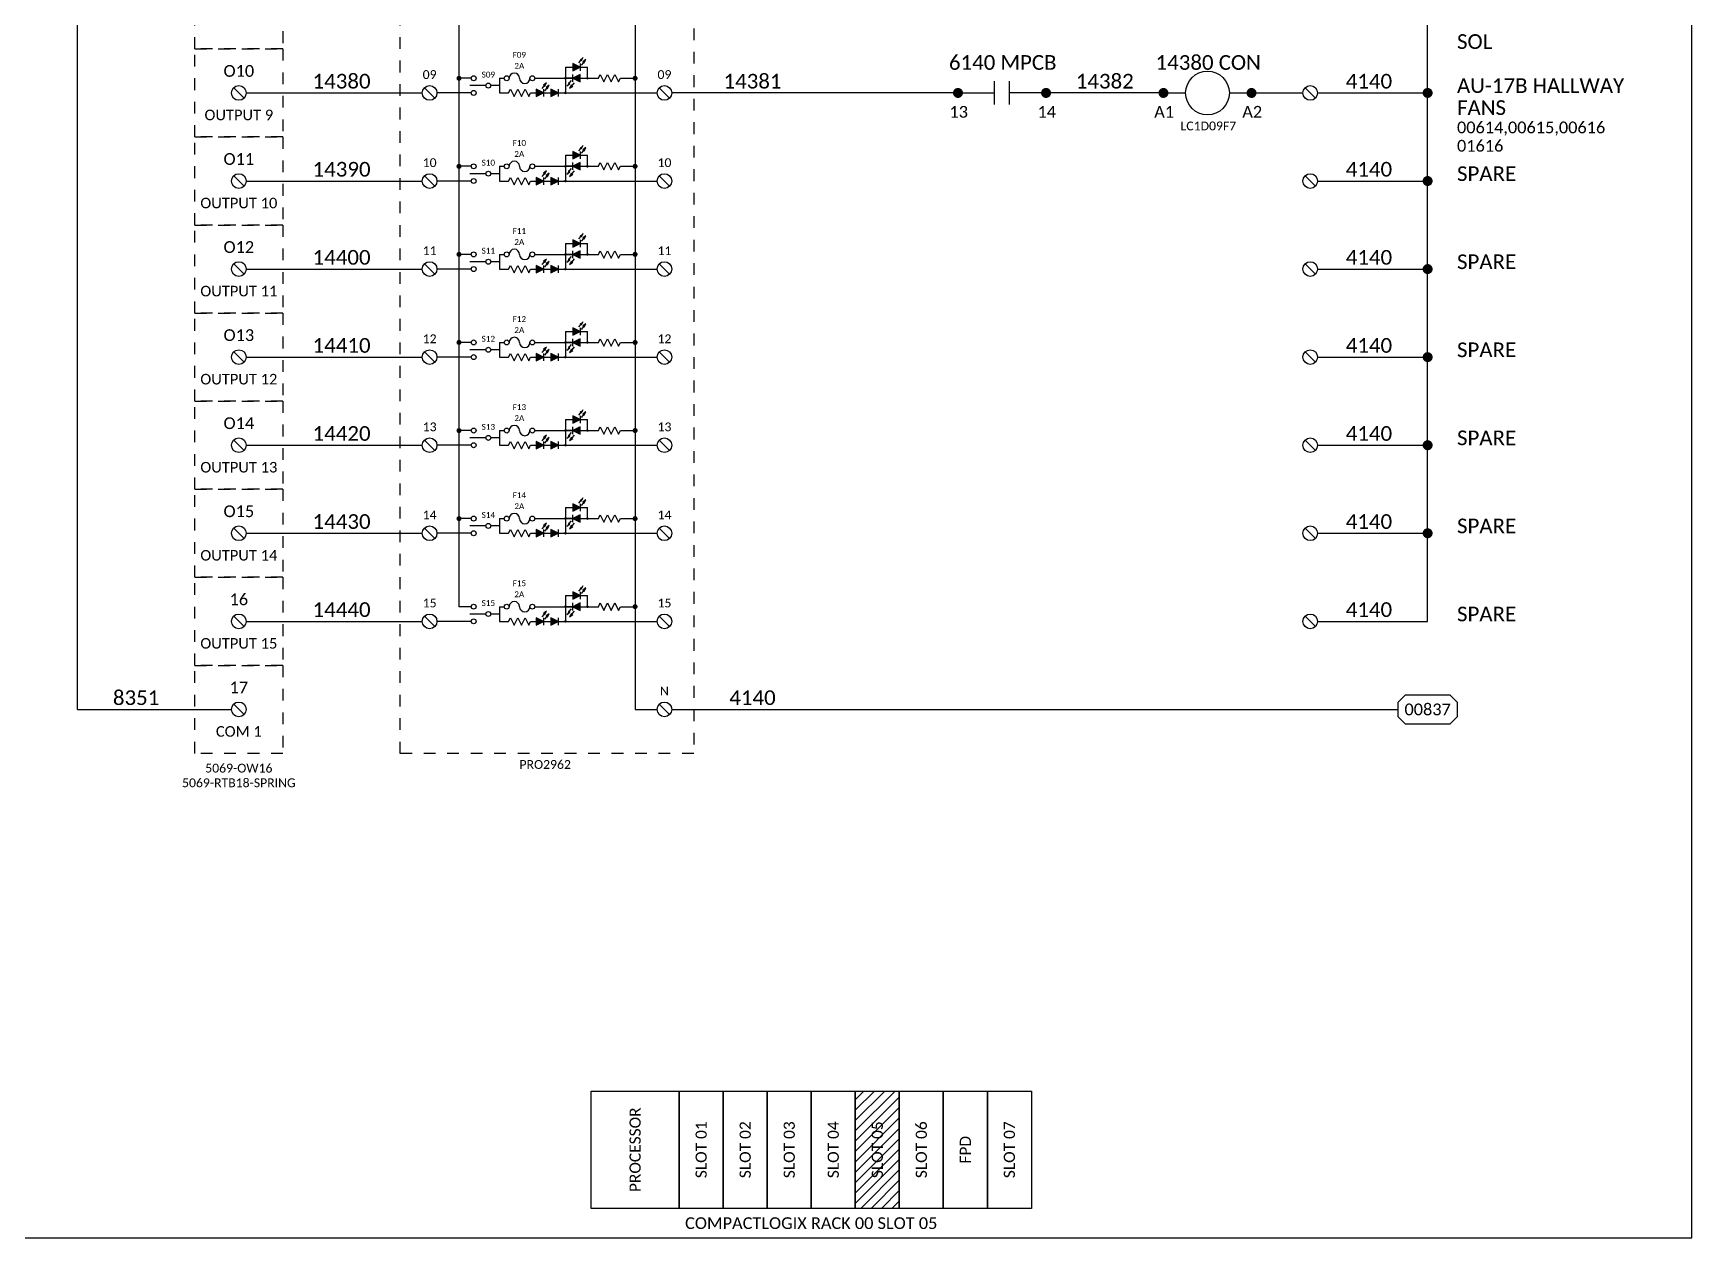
# Model space of a CAD drawing. Header units: inches. Extents: x 0 to 316, y -1 to 150.
# Drawn here: x 139.87 to 154, y 22 to 32.26 of the extents above; entities that cross this region are included whole.
import ezdxf
from ezdxf.enums import TextEntityAlignment as Align

# ---------------------------------------------------------------- set-up
doc = ezdxf.new("R2010")
doc.units = ezdxf.units.IN
doc.header["$MEASUREMENT"] = 0
doc.linetypes.add('HIDDEN2', pattern=[0.1875, 0.125, -0.0625])
doc.styles.add('Calibri', font='calibri.ttf')

# ---------------------------------------------------------------- blocks, each defined once
blk = doc.blocks.new('TERM')
at = {"color": 2}
blk.add_line((-0.044, 0.044), (0.044, -0.044), dxfattribs=at)
blk.add_circle((0, 0), 0.0625, dxfattribs=at)
blk = doc.blocks.new('CONN')
at = {"color": 2, "const_width": 0.0425}
blk.add_lwpolyline([(0.02125, 0, 1), (-0.02125, 0, 1)], format="xyb", close=True, dxfattribs=at)
blk = doc.blocks.new('CRCOIL - IO MODULE')
at = {"color": 2}
for p, q in [((0, 0), (0.189, 0)), ((0.561, 0), (0.75, 0))]:
    blk.add_line(p, q, dxfattribs=at)
blk.add_circle((0.375, 0), 0.186, dxfattribs=at)
for p in [(0, 0), (0.75, 0)]:
    blk.add_blockref('CONN', p)
at = {"color": 3, "style": 'Calibri'}
blk.add_attdef('DEVICE', text='', height=0.125, dxfattribs=at).set_placement((0.381, 0.259), align=Align.CENTER)
at = {"style": 'Calibri'}
for tag, p in [('TL', (0.006, -0.241)), ('TR', (0.756, -0.241))]:
    blk.add_attdef(tag, text='', height=0.1, dxfattribs=at).set_placement(p, align=Align.BOTTOM_CENTER)
at = {"color": 6, "style": 'Calibri'}
blk.add_attdef('PART', text='', height=0.075, dxfattribs=at).set_placement((0.382, -0.25), align=Align.MIDDLE_CENTER)
blk = doc.blocks.new('CRNO IO MODULE')
at = {"color": 2}
for p, q in [((0, 0), (0.311, 0)), ((0.311, -0.099), (0.311, 0.099)), ((0.439, -0.099), (0.439, 0.099)), ((0.75, 0), (0.439, 0))]:
    blk.add_line(p, q, dxfattribs=at)
for p in [(0, 0), (0.75, 0)]:
    blk.add_blockref('CONN', p)
at = {"color": 3, "style": 'Calibri'}
blk.add_attdef('DEVICE', text='', height=0.125, dxfattribs=at).set_placement((0.381, 0.197), align=Align.CENTER)
at = {"style": 'Calibri'}
for tag, p in [('TL', (0.006, -0.241)), ('TR', (0.756, -0.241))]:
    blk.add_attdef(tag, text='', height=0.1, dxfattribs=at).set_placement(p, align=Align.BOTTOM_CENTER)
blk = doc.blocks.new('REF')
at = {"color": 2}
for p, q in [((0, 0.062), (0.062, 0.125)), ((0, -0.062), (0, 0.062)), ((0.062, 0.125), (0.438, 0.125)), ((0.438, 0.125), (0.5, 0.062)), ((0.5, 0.062), (0.5, -0.062)), ((0.062, -0.125), (0, -0.062)), ((0.438, -0.125), (0.062, -0.125)), ((0.5, -0.062), (0.438, -0.125))]:
    blk.add_line(p, q, dxfattribs=at)
at = {"color": 3, "style": 'Calibri'}
blk.add_attdef('XXXXX', text='', height=0.1, dxfattribs=at).set_placement((0.25, -0.05), align=Align.CENTER)

msp = doc.modelspace()

# ---------------------------------------------------------------- hatches: boundary and pattern name
at = {"linetype": 'Continuous'}
h = msp.add_hatch(color=2, dxfattribs=at)
h.dxf.hatch_style = 1
h.paths.add_polyline_path([(144.53125, 31.96875), (144.46875, 32), (144.46875, 31.9375)])
h = msp.add_hatch(color=2, dxfattribs=at)
h.dxf.hatch_style = 1
h.paths.add_polyline_path([(144.55744, 32.05447), (144.53117, 32.03583), (144.54304, 32.02566)])
h = msp.add_hatch(color=2, dxfattribs=at)
h.dxf.hatch_style = 1
h.paths.add_polyline_path([(144.58117, 32.03413), (144.5549, 32.01549), (144.56676, 32.00532)])
h = msp.add_hatch(color=2, dxfattribs=at)
h.dxf.hatch_style = 1
h.paths.add_polyline_path([(144.24494, 31.83572), (144.21867, 31.81708), (144.23054, 31.80691)])
h = msp.add_hatch(color=2, dxfattribs=at)
h.dxf.hatch_style = 1
h.paths.add_polyline_path([(144.26867, 31.81538), (144.2424, 31.79674), (144.25426, 31.78657)])
h = msp.add_hatch(color=2, dxfattribs=at)
h.dxf.hatch_style = 1
h.paths.add_polyline_path([(144.41883, 31.80962), (144.4451, 31.82826), (144.43324, 31.83843)])
h = msp.add_hatch(color=2, dxfattribs=at)
h.dxf.hatch_style = 1
h.paths.add_polyline_path([(144.44256, 31.78928), (144.46883, 31.80792), (144.45696, 31.81809)])
h = msp.add_hatch(color=2, dxfattribs=at)
h.dxf.hatch_style = 1
h.paths.add_polyline_path([(144.46875, 31.875), (144.53125, 31.84375), (144.53125, 31.90625)])
h = msp.add_hatch(color=2, dxfattribs=at)
h.dxf.hatch_style = 1
h.paths.add_polyline_path([(144.21875, 31.75), (144.15625, 31.78125), (144.15625, 31.71875)])
h = msp.add_hatch(color=2, dxfattribs=at)
h.dxf.hatch_style = 1
h.paths.add_polyline_path([(144.34375, 31.75), (144.28125, 31.78125), (144.28125, 31.71875)])
h = msp.add_hatch(color=2, dxfattribs=at)
h.dxf.hatch_style = 1
h.paths.add_polyline_path([(144.53125, 31.21875), (144.46875, 31.25), (144.46875, 31.1875)])
h = msp.add_hatch(color=2, dxfattribs=at)
h.dxf.hatch_style = 1
h.paths.add_polyline_path([(144.55744, 31.30447), (144.53117, 31.28583), (144.54304, 31.27566)])
h = msp.add_hatch(color=2, dxfattribs=at)
h.dxf.hatch_style = 1
h.paths.add_polyline_path([(144.58117, 31.28413), (144.5549, 31.26549), (144.56676, 31.25532)])
h = msp.add_hatch(color=2, dxfattribs=at)
h.dxf.hatch_style = 1
h.paths.add_polyline_path([(144.24494, 31.08572), (144.21867, 31.06708), (144.23054, 31.05691)])
h = msp.add_hatch(color=2, dxfattribs=at)
h.dxf.hatch_style = 1
h.paths.add_polyline_path([(144.41883, 31.05962), (144.4451, 31.07826), (144.43324, 31.08843)])
h = msp.add_hatch(color=2, dxfattribs=at)
h.dxf.hatch_style = 1
h.paths.add_polyline_path([(144.46875, 31.125), (144.53125, 31.09375), (144.53125, 31.15625)])
h = msp.add_hatch(color=2, dxfattribs=at)
h.dxf.hatch_style = 1
h.paths.add_polyline_path([(144.21875, 31), (144.15625, 31.03125), (144.15625, 30.96875)])
h = msp.add_hatch(color=2, dxfattribs=at)
h.dxf.hatch_style = 1
h.paths.add_polyline_path([(144.26867, 31.06538), (144.2424, 31.04674), (144.25426, 31.03657)])
h = msp.add_hatch(color=2, dxfattribs=at)
h.dxf.hatch_style = 1
h.paths.add_polyline_path([(144.34375, 31), (144.28125, 31.03125), (144.28125, 30.96875)])
h = msp.add_hatch(color=2, dxfattribs=at)
h.dxf.hatch_style = 1
h.paths.add_polyline_path([(144.44256, 31.03928), (144.46883, 31.05792), (144.45696, 31.06809)])
h = msp.add_hatch(color=2, dxfattribs=at)
h.dxf.hatch_style = 1
h.paths.add_polyline_path([(144.55744, 30.55447), (144.53117, 30.53583), (144.54304, 30.52566)])
h = msp.add_hatch(color=2, dxfattribs=at)
h.dxf.hatch_style = 1
h.paths.add_polyline_path([(144.58117, 30.53413), (144.5549, 30.51549), (144.56676, 30.50532)])
h = msp.add_hatch(color=2, dxfattribs=at)
h.dxf.hatch_style = 1
h.paths.add_polyline_path([(144.53125, 30.46875), (144.46875, 30.5), (144.46875, 30.4375)])
h = msp.add_hatch(color=2, dxfattribs=at)
h.dxf.hatch_style = 1
h.paths.add_polyline_path([(144.46875, 30.375), (144.53125, 30.34375), (144.53125, 30.40625)])
h = msp.add_hatch(color=2, dxfattribs=at)
h.dxf.hatch_style = 1
h.paths.add_polyline_path([(144.21875, 30.25), (144.15625, 30.28125), (144.15625, 30.21875)])
h = msp.add_hatch(color=2, dxfattribs=at)
h.dxf.hatch_style = 1
h.paths.add_polyline_path([(144.24494, 30.33572), (144.21867, 30.31708), (144.23054, 30.30691)])
h = msp.add_hatch(color=2, dxfattribs=at)
h.dxf.hatch_style = 1
h.paths.add_polyline_path([(144.26867, 30.31538), (144.2424, 30.29674), (144.25426, 30.28657)])
h = msp.add_hatch(color=2, dxfattribs=at)
h.dxf.hatch_style = 1
h.paths.add_polyline_path([(144.34375, 30.25), (144.28125, 30.28125), (144.28125, 30.21875)])
h = msp.add_hatch(color=2, dxfattribs=at)
h.dxf.hatch_style = 1
h.paths.add_polyline_path([(144.41883, 30.30962), (144.4451, 30.32826), (144.43324, 30.33843)])
h = msp.add_hatch(color=2, dxfattribs=at)
h.dxf.hatch_style = 1
h.paths.add_polyline_path([(144.44256, 30.28928), (144.46883, 30.30792), (144.45696, 30.31809)])
h = msp.add_hatch(color=2, dxfattribs=at)
h.dxf.hatch_style = 1
h.paths.add_polyline_path([(144.53125, 29.71875), (144.46875, 29.75), (144.46875, 29.6875)])
h = msp.add_hatch(color=2, dxfattribs=at)
h.dxf.hatch_style = 1
h.paths.add_polyline_path([(144.55744, 29.80447), (144.53117, 29.78583), (144.54304, 29.77566)])
h = msp.add_hatch(color=2, dxfattribs=at)
h.dxf.hatch_style = 1
h.paths.add_polyline_path([(144.58117, 29.78413), (144.5549, 29.76549), (144.56676, 29.75532)])
h = msp.add_hatch(color=2, dxfattribs=at)
h.dxf.hatch_style = 1
h.paths.add_polyline_path([(144.21875, 29.5), (144.15625, 29.53125), (144.15625, 29.46875)])
h = msp.add_hatch(color=2, dxfattribs=at)
h.dxf.hatch_style = 1
h.paths.add_polyline_path([(144.24494, 29.58572), (144.21867, 29.56708), (144.23054, 29.55691)])
h = msp.add_hatch(color=2, dxfattribs=at)
h.dxf.hatch_style = 1
h.paths.add_polyline_path([(144.26867, 29.56538), (144.2424, 29.54674), (144.25426, 29.53657)])
h = msp.add_hatch(color=2, dxfattribs=at)
h.dxf.hatch_style = 1
h.paths.add_polyline_path([(144.34375, 29.5), (144.28125, 29.53125), (144.28125, 29.46875)])
h = msp.add_hatch(color=2, dxfattribs=at)
h.dxf.hatch_style = 1
h.paths.add_polyline_path([(144.41883, 29.55962), (144.4451, 29.57826), (144.43324, 29.58843)])
h = msp.add_hatch(color=2, dxfattribs=at)
h.dxf.hatch_style = 1
h.paths.add_polyline_path([(144.44256, 29.53928), (144.46883, 29.55792), (144.45696, 29.56809)])
h = msp.add_hatch(color=2, dxfattribs=at)
h.dxf.hatch_style = 1
h.paths.add_polyline_path([(144.46875, 29.625), (144.53125, 29.59375), (144.53125, 29.65625)])
h = msp.add_hatch(color=2, dxfattribs=at)
h.dxf.hatch_style = 1
h.paths.add_polyline_path([(144.53125, 28.96875), (144.46875, 29), (144.46875, 28.9375)])
h = msp.add_hatch(color=2, dxfattribs=at)
h.dxf.hatch_style = 1
h.paths.add_polyline_path([(144.55744, 29.05447), (144.53117, 29.03583), (144.54304, 29.02566)])
h = msp.add_hatch(color=2, dxfattribs=at)
h.dxf.hatch_style = 1
h.paths.add_polyline_path([(144.58117, 29.03413), (144.5549, 29.01549), (144.56676, 29.00532)])
h = msp.add_hatch(color=2, dxfattribs=at)
h.dxf.hatch_style = 1
h.paths.add_polyline_path([(144.24494, 28.83572), (144.21867, 28.81708), (144.23054, 28.80691)])
h = msp.add_hatch(color=2, dxfattribs=at)
h.dxf.hatch_style = 1
h.paths.add_polyline_path([(144.41883, 28.80962), (144.4451, 28.82826), (144.43324, 28.83843)])
h = msp.add_hatch(color=2, dxfattribs=at)
h.dxf.hatch_style = 1
h.paths.add_polyline_path([(144.46875, 28.875), (144.53125, 28.84375), (144.53125, 28.90625)])
h = msp.add_hatch(color=2, dxfattribs=at)
h.dxf.hatch_style = 1
h.paths.add_polyline_path([(144.21875, 28.75), (144.15625, 28.78125), (144.15625, 28.71875)])
h = msp.add_hatch(color=2, dxfattribs=at)
h.dxf.hatch_style = 1
h.paths.add_polyline_path([(144.26867, 28.81538), (144.2424, 28.79674), (144.25426, 28.78657)])
h = msp.add_hatch(color=2, dxfattribs=at)
h.dxf.hatch_style = 1
h.paths.add_polyline_path([(144.34375, 28.75), (144.28125, 28.78125), (144.28125, 28.71875)])
h = msp.add_hatch(color=2, dxfattribs=at)
h.dxf.hatch_style = 1
h.paths.add_polyline_path([(144.44256, 28.78928), (144.46883, 28.80792), (144.45696, 28.81809)])
h = msp.add_hatch(color=2, dxfattribs=at)
h.dxf.hatch_style = 1
h.paths.add_polyline_path([(144.55744, 28.30447), (144.53117, 28.28583), (144.54304, 28.27566)])
h = msp.add_hatch(color=2, dxfattribs=at)
h.dxf.hatch_style = 1
h.paths.add_polyline_path([(144.58117, 28.28413), (144.5549, 28.26549), (144.56676, 28.25532)])
h = msp.add_hatch(color=2, dxfattribs=at)
h.dxf.hatch_style = 1
h.paths.add_polyline_path([(144.53125, 28.21875), (144.46875, 28.25), (144.46875, 28.1875)])
h = msp.add_hatch(color=2, dxfattribs=at)
h.dxf.hatch_style = 1
h.paths.add_polyline_path([(144.46875, 28.125), (144.53125, 28.09375), (144.53125, 28.15625)])
h = msp.add_hatch(color=2, dxfattribs=at)
h.dxf.hatch_style = 1
h.paths.add_polyline_path([(144.21875, 28), (144.15625, 28.03125), (144.15625, 27.96875)])
h = msp.add_hatch(color=2, dxfattribs=at)
h.dxf.hatch_style = 1
h.paths.add_polyline_path([(144.24494, 28.08572), (144.21867, 28.06708), (144.23054, 28.05691)])
h = msp.add_hatch(color=2, dxfattribs=at)
h.dxf.hatch_style = 1
h.paths.add_polyline_path([(144.26867, 28.06538), (144.2424, 28.04674), (144.25426, 28.03657)])
h = msp.add_hatch(color=2, dxfattribs=at)
h.dxf.hatch_style = 1
h.paths.add_polyline_path([(144.34375, 28), (144.28125, 28.03125), (144.28125, 27.96875)])
h = msp.add_hatch(color=2, dxfattribs=at)
h.dxf.hatch_style = 1
h.paths.add_polyline_path([(144.41883, 28.05962), (144.4451, 28.07826), (144.43324, 28.08843)])
h = msp.add_hatch(color=2, dxfattribs=at)
h.dxf.hatch_style = 1
h.paths.add_polyline_path([(144.44256, 28.03928), (144.46883, 28.05792), (144.45696, 28.06809)])
h = msp.add_hatch(color=2, dxfattribs=at)
h.dxf.hatch_style = 1
h.paths.add_polyline_path([(144.55744, 27.55447), (144.53117, 27.53583), (144.54304, 27.52566)])
h = msp.add_hatch(color=2, dxfattribs=at)
h.dxf.hatch_style = 1
h.paths.add_polyline_path([(144.53125, 27.46875), (144.46875, 27.5), (144.46875, 27.4375)])
h = msp.add_hatch(color=2, dxfattribs=at)
h.dxf.hatch_style = 1
h.paths.add_polyline_path([(144.46875, 27.375), (144.53125, 27.34375), (144.53125, 27.40625)])
h = msp.add_hatch(color=2, dxfattribs=at)
h.dxf.hatch_style = 1
h.paths.add_polyline_path([(144.58117, 27.53413), (144.5549, 27.51549), (144.56676, 27.50532)])
h = msp.add_hatch(color=2, dxfattribs=at)
h.dxf.hatch_style = 1
h.paths.add_polyline_path([(144.21875, 27.25), (144.15625, 27.28125), (144.15625, 27.21875)])
h = msp.add_hatch(color=2, dxfattribs=at)
h.dxf.hatch_style = 1
h.paths.add_polyline_path([(144.24494, 27.33572), (144.21867, 27.31708), (144.23054, 27.30691)])
h = msp.add_hatch(color=2, dxfattribs=at)
h.dxf.hatch_style = 1
h.paths.add_polyline_path([(144.26867, 27.31538), (144.2424, 27.29674), (144.25426, 27.28657)])
h = msp.add_hatch(color=2, dxfattribs=at)
h.dxf.hatch_style = 1
h.paths.add_polyline_path([(144.34375, 27.25), (144.28125, 27.28125), (144.28125, 27.21875)])
h = msp.add_hatch(color=2, dxfattribs=at)
h.dxf.hatch_style = 1
h.paths.add_polyline_path([(144.41883, 27.30962), (144.4451, 27.32826), (144.43324, 27.33843)])
h = msp.add_hatch(color=2, dxfattribs=at)
h.dxf.hatch_style = 1
h.paths.add_polyline_path([(144.44256, 27.28928), (144.46883, 27.30792), (144.45696, 27.31809)])
h = msp.add_hatch(dxfattribs=at)
h.set_pattern_fill('ANSI31', color=2, scale=0.5)
h.set_pattern_definition([(45, (141.4375, -1), (-0.04419417, 0.04419417), [])])
h.paths.add_polyline_path([(147.25, 23.25), (146.875, 23.25), (146.875, 22.25), (147.25, 22.25)])
h.paths.add_polyline_path([(147.125, 23), (147.125, 22.5), (147, 22.5), (147, 23)], flags=0)
h.paths.add_polyline_path([(147.13958, 22.46688), (147.13958, 23.03312), (146.98588, 23.03312), (146.98588, 22.46688)], flags=24)

# ---------------------------------------------------------------- linework, layer by layer
at = {"color": 1}
for p, q in [((140.25, 26.5), (140.25, 41.375)), ((141.6875, 31.75), (143.1875, 31.75)), ((147.75, 31.75), (145.3125, 31.75)), ((149.5, 31.75), (148.5, 31.75)), ((141.6875, 31), (143.1875, 31)), ((141.6875, 30.25), (143.1875, 30.25)), ((141.6875, 29.5), (143.1875, 29.5)), ((141.6875, 28.75), (143.1875, 28.75)), ((141.6875, 28), (143.1875, 28)), ((141.6875, 27.25), (143.1875, 27.25)), ((140.25, 26.5), (141.5625, 26.5))]:
    msp.add_line(p, q, dxfattribs=at)
at = {"color": 7}
for p, q in [((151.75, 27.25), (151.75, 41.375)), ((150.8125, 31.75), (151.75, 31.75)), ((150.8125, 31), (151.75, 31)), ((150.8125, 30.25), (151.75, 30.25)), ((150.8125, 29.5), (151.75, 29.5)), ((150.8125, 28.75), (151.75, 28.75)), ((150.8125, 28), (151.75, 28)), ((150.8125, 27.25), (151.75, 27.25)), ((150.8125, 27.25), (151.75, 27.25))]:
    msp.add_line(p, q, dxfattribs=at)
at = {"color": 2, "linetype": 'Continuous'}
for p, q in [((143.5, 40), (143.5, 27.375)), ((145, 39.375), (145, 26.5)), ((144.40625, 31.96875), (144.40625, 31.75)), ((144.40625, 31.96875), (144.46875, 31.96875)), ((144.46875, 32), (144.46875, 31.9375)), ((144.53125, 31.96875), (144.46875, 32)), ((144.46875, 31.9375), (144.53125, 31.96875)), ((144.53711, 32.03074), (144.51677, 32.00702)), ((144.53117, 32.03583), (144.54304, 32.02566)), ((144.53125, 32), (144.53125, 31.9375)), ((144.53125, 31.96875), (144.59375, 31.96875)), ((144.56083, 32.01041), (144.5405, 31.98668)), ((144.54304, 32.02566), (144.55744, 32.05447)), ((144.58117, 32.03413), (144.5549, 32.01549)), ((144.5549, 32.01549), (144.56676, 32.00532)), ((144.56676, 32.00532), (144.58117, 32.03413)), ((144.59375, 31.875), (144.59375, 31.96875)), ((143.60379, 31.875), (143.5, 31.875)), ((143.72879, 31.8125), (143.59375, 31.8125)), ((143.84375, 31.8125), (143.77121, 31.8125)), ((143.84375, 31.875), (143.84375, 31.75)), ((143.84375, 31.875), (143.88504, 31.875)), ((144.14597, 31.875), (144.6875, 31.875)), ((144.22461, 31.81199), (144.20427, 31.78827)), ((144.24494, 31.83572), (144.21867, 31.81708)), ((144.21867, 31.81708), (144.23054, 31.80691)), ((144.24833, 31.79166), (144.228, 31.76793)), ((144.23054, 31.80691), (144.24494, 31.83572)), ((144.26867, 31.81538), (144.2424, 31.79674)), ((144.2424, 31.79674), (144.25426, 31.78657)), ((144.25426, 31.78657), (144.26867, 31.81538)), ((144.46875, 31.875), (144.40625, 31.875)), ((144.41883, 31.80962), (144.4451, 31.82826)), ((144.4451, 31.82826), (144.43324, 31.83843)), ((144.43917, 31.83334), (144.4595, 31.85707)), ((144.45696, 31.81809), (144.44256, 31.78928)), ((144.44256, 31.78928), (144.46883, 31.80792)), ((144.46289, 31.81301), (144.48323, 31.83673)), ((144.53125, 31.90625), (144.46875, 31.875)), ((144.46875, 31.84375), (144.46875, 31.90625)), ((144.46875, 31.875), (144.53125, 31.84375)), ((144.53125, 31.84375), (144.53125, 31.90625)), ((144.6875, 31.875), (144.70312, 31.90625)), ((144.70312, 31.90625), (144.73438, 31.84375)), ((144.73438, 31.84375), (144.76562, 31.90625)), ((144.76562, 31.90625), (144.79688, 31.84375)), ((144.79688, 31.84375), (144.82812, 31.90625)), ((144.82812, 31.90625), (144.85938, 31.84375)), ((144.85938, 31.84375), (144.875, 31.875)), ((144.875, 31.875), (145, 31.875)), ((143.60379, 31.75), (143.3125, 31.75)), ((143.84375, 31.75), (143.92188, 31.75)), ((143.92188, 31.75), (143.9375, 31.78125)), ((143.9375, 31.78125), (143.96875, 31.71875)), ((143.96875, 31.71875), (144, 31.78125)), ((144, 31.78125), (144.03125, 31.71875)), ((144.03125, 31.71875), (144.0625, 31.78125)), ((144.0625, 31.78125), (144.09375, 31.71875)), ((144.09375, 31.71875), (144.10938, 31.75)), ((144.10938, 31.75), (144.15625, 31.75)), ((144.15625, 31.78125), (144.15625, 31.71875)), ((144.21875, 31.75), (144.15625, 31.78125)), ((144.15625, 31.71875), (144.21875, 31.75)), ((144.21875, 31.78125), (144.21875, 31.71875)), ((144.21875, 31.75), (144.28125, 31.75)), ((144.28125, 31.78125), (144.28125, 31.71875)), ((144.34375, 31.75), (144.28125, 31.78125)), ((144.28125, 31.71875), (144.34375, 31.75)), ((144.34375, 31.78125), (144.34375, 31.71875)), ((144.34375, 31.75), (145.1875, 31.75)), ((144.46875, 31.25), (144.46875, 31.1875)), ((144.53125, 31.21875), (144.46875, 31.25)), ((144.53711, 31.28074), (144.51677, 31.25702)), ((144.53117, 31.28583), (144.54304, 31.27566)), ((144.53125, 31.25), (144.53125, 31.1875)), ((144.56083, 31.26041), (144.5405, 31.23668)), ((144.54304, 31.27566), (144.55744, 31.30447)), ((144.58117, 31.28413), (144.5549, 31.26549)), ((144.5549, 31.26549), (144.56676, 31.25532)), ((144.56676, 31.25532), (144.58117, 31.28413)), ((143.60379, 31.125), (143.5, 31.125)), ((143.84375, 31.125), (143.84375, 31)), ((143.84375, 31.125), (143.88504, 31.125)), ((144.14597, 31.125), (144.6875, 31.125)), ((144.24494, 31.08572), (144.21867, 31.06708)), ((144.23054, 31.05691), (144.24494, 31.08572)), ((144.40625, 31.21875), (144.40625, 31)), ((144.40625, 31.21875), (144.46875, 31.21875)), ((144.46875, 31.125), (144.40625, 31.125)), ((144.4451, 31.07826), (144.43324, 31.08843)), ((144.43917, 31.08334), (144.4595, 31.10707)), ((144.46289, 31.06301), (144.48323, 31.08673)), ((144.46875, 31.1875), (144.53125, 31.21875)), ((144.53125, 31.15625), (144.46875, 31.125)), ((144.46875, 31.09375), (144.46875, 31.15625)), ((144.46875, 31.125), (144.53125, 31.09375)), ((144.53125, 31.21875), (144.59375, 31.21875)), ((144.53125, 31.09375), (144.53125, 31.15625)), ((144.59375, 31.125), (144.59375, 31.21875)), ((144.6875, 31.125), (144.70312, 31.15625)), ((144.70312, 31.15625), (144.73438, 31.09375)), ((144.73438, 31.09375), (144.76562, 31.15625)), ((144.76562, 31.15625), (144.79688, 31.09375)), ((144.79688, 31.09375), (144.82812, 31.15625)), ((144.82812, 31.15625), (144.85938, 31.09375)), ((144.85938, 31.09375), (144.875, 31.125)), ((144.875, 31.125), (145, 31.125)), ((143.60379, 31), (143.3125, 31)), ((143.72879, 31.0625), (143.59375, 31.0625)), ((143.84375, 31.0625), (143.77121, 31.0625)), ((143.84375, 31), (143.92188, 31)), ((143.92188, 31), (143.9375, 31.03125)), ((143.9375, 31.03125), (143.96875, 30.96875)), ((143.96875, 30.96875), (144, 31.03125)), ((144, 31.03125), (144.03125, 30.96875)), ((144.03125, 30.96875), (144.0625, 31.03125)), ((144.0625, 31.03125), (144.09375, 30.96875)), ((144.09375, 30.96875), (144.10938, 31)), ((144.10938, 31), (144.15625, 31)), ((144.15625, 31.03125), (144.15625, 30.96875)), ((144.21875, 31), (144.15625, 31.03125)), ((144.15625, 30.96875), (144.21875, 31)), ((144.22461, 31.06199), (144.20427, 31.03827)), ((144.21867, 31.06708), (144.23054, 31.05691)), ((144.21875, 31.03125), (144.21875, 30.96875)), ((144.21875, 31), (144.28125, 31)), ((144.24833, 31.04166), (144.228, 31.01793)), ((144.26867, 31.06538), (144.2424, 31.04674)), ((144.2424, 31.04674), (144.25426, 31.03657)), ((144.25426, 31.03657), (144.26867, 31.06538)), ((144.28125, 31.03125), (144.28125, 30.96875)), ((144.34375, 31), (144.28125, 31.03125)), ((144.28125, 30.96875), (144.34375, 31)), ((144.34375, 31.03125), (144.34375, 30.96875)), ((144.34375, 31), (145.1875, 31)), ((144.41883, 31.05962), (144.4451, 31.07826)), ((144.45696, 31.06809), (144.44256, 31.03928)), ((144.44256, 31.03928), (144.46883, 31.05792)), ((144.53711, 30.53074), (144.51677, 30.50702)), ((144.53117, 30.53583), (144.54304, 30.52566)), ((144.54304, 30.52566), (144.55744, 30.55447)), ((144.58117, 30.53413), (144.5549, 30.51549)), ((144.5549, 30.51549), (144.56676, 30.50532)), ((144.56676, 30.50532), (144.58117, 30.53413)), ((143.60379, 30.375), (143.5, 30.375)), ((143.84375, 30.375), (143.84375, 30.25)), ((143.84375, 30.375), (143.88504, 30.375)), ((144.14597, 30.375), (144.6875, 30.375)), ((144.40625, 30.46875), (144.40625, 30.25)), ((144.40625, 30.46875), (144.46875, 30.46875)), ((144.46875, 30.375), (144.40625, 30.375)), ((144.46875, 30.5), (144.46875, 30.4375)), ((144.53125, 30.46875), (144.46875, 30.5)), ((144.46875, 30.4375), (144.53125, 30.46875)), ((144.53125, 30.40625), (144.46875, 30.375)), ((144.46875, 30.34375), (144.46875, 30.40625)), ((144.46875, 30.375), (144.53125, 30.34375)), ((144.53125, 30.5), (144.53125, 30.4375)), ((144.53125, 30.46875), (144.59375, 30.46875)), ((144.53125, 30.34375), (144.53125, 30.40625)), ((144.56083, 30.51041), (144.5405, 30.48668)), ((144.59375, 30.375), (144.59375, 30.46875)), ((144.6875, 30.375), (144.70312, 30.40625)), ((144.70312, 30.40625), (144.73438, 30.34375)), ((144.73438, 30.34375), (144.76562, 30.40625)), ((144.76562, 30.40625), (144.79688, 30.34375)), ((144.79688, 30.34375), (144.82812, 30.40625)), ((144.82812, 30.40625), (144.85938, 30.34375)), ((144.85938, 30.34375), (144.875, 30.375)), ((144.875, 30.375), (145, 30.375)), ((143.60379, 30.25), (143.3125, 30.25)), ((143.72879, 30.3125), (143.59375, 30.3125)), ((143.84375, 30.3125), (143.77121, 30.3125)), ((143.84375, 30.25), (143.92188, 30.25)), ((143.92188, 30.25), (143.9375, 30.28125)), ((143.9375, 30.28125), (143.96875, 30.21875)), ((143.96875, 30.21875), (144, 30.28125)), ((144, 30.28125), (144.03125, 30.21875)), ((144.03125, 30.21875), (144.0625, 30.28125)), ((144.0625, 30.28125), (144.09375, 30.21875)), ((144.09375, 30.21875), (144.10938, 30.25)), ((144.10938, 30.25), (144.15625, 30.25)), ((144.15625, 30.28125), (144.15625, 30.21875)), ((144.21875, 30.25), (144.15625, 30.28125)), ((144.15625, 30.21875), (144.21875, 30.25)), ((144.22461, 30.31199), (144.20427, 30.28827)), ((144.24494, 30.33572), (144.21867, 30.31708)), ((144.21867, 30.31708), (144.23054, 30.30691)), ((144.21875, 30.28125), (144.21875, 30.21875)), ((144.21875, 30.25), (144.28125, 30.25)), ((144.24833, 30.29166), (144.228, 30.26793)), ((144.23054, 30.30691), (144.24494, 30.33572)), ((144.26867, 30.31538), (144.2424, 30.29674)), ((144.2424, 30.29674), (144.25426, 30.28657)), ((144.25426, 30.28657), (144.26867, 30.31538)), ((144.28125, 30.28125), (144.28125, 30.21875)), ((144.34375, 30.25), (144.28125, 30.28125)), ((144.28125, 30.21875), (144.34375, 30.25)), ((144.34375, 30.28125), (144.34375, 30.21875)), ((144.34375, 30.25), (145.1875, 30.25)), ((144.41883, 30.30962), (144.4451, 30.32826)), ((144.4451, 30.32826), (144.43324, 30.33843)), ((144.43917, 30.33334), (144.4595, 30.35707)), ((144.45696, 30.31809), (144.44256, 30.28928)), ((144.44256, 30.28928), (144.46883, 30.30792)), ((144.46289, 30.31301), (144.48323, 30.33673)), ((144.40625, 29.71875), (144.40625, 29.5)), ((144.40625, 29.71875), (144.46875, 29.71875)), ((144.46875, 29.75), (144.46875, 29.6875)), ((144.53125, 29.71875), (144.46875, 29.75)), ((144.46875, 29.6875), (144.53125, 29.71875)), ((144.53711, 29.78074), (144.51677, 29.75702)), ((144.53117, 29.78583), (144.54304, 29.77566)), ((144.53125, 29.75), (144.53125, 29.6875)), ((144.53125, 29.71875), (144.59375, 29.71875)), ((144.56083, 29.76041), (144.5405, 29.73668)), ((144.54304, 29.77566), (144.55744, 29.80447)), ((144.58117, 29.78413), (144.5549, 29.76549)), ((144.5549, 29.76549), (144.56676, 29.75532)), ((144.56676, 29.75532), (144.58117, 29.78413)), ((144.59375, 29.625), (144.59375, 29.71875)), ((143.60379, 29.625), (143.5, 29.625)), ((143.72879, 29.5625), (143.59375, 29.5625)), ((143.84375, 29.5625), (143.77121, 29.5625)), ((143.84375, 29.625), (143.84375, 29.5)), ((143.84375, 29.625), (143.88504, 29.625)), ((143.92188, 29.5), (143.9375, 29.53125)), ((143.9375, 29.53125), (143.96875, 29.46875)), ((143.96875, 29.46875), (144, 29.53125)), ((144, 29.53125), (144.03125, 29.46875)), ((144.03125, 29.46875), (144.0625, 29.53125)), ((144.0625, 29.53125), (144.09375, 29.46875)), ((144.14597, 29.625), (144.6875, 29.625)), ((144.15625, 29.53125), (144.15625, 29.46875)), ((144.21875, 29.5), (144.15625, 29.53125)), ((144.22461, 29.56199), (144.20427, 29.53827)), ((144.24494, 29.58572), (144.21867, 29.56708)), ((144.21867, 29.56708), (144.23054, 29.55691)), ((144.21875, 29.53125), (144.21875, 29.46875)), ((144.24833, 29.54166), (144.228, 29.51793)), ((144.23054, 29.55691), (144.24494, 29.58572)), ((144.26867, 29.56538), (144.2424, 29.54674)), ((144.2424, 29.54674), (144.25426, 29.53657)), ((144.25426, 29.53657), (144.26867, 29.56538)), ((144.28125, 29.53125), (144.28125, 29.46875)), ((144.34375, 29.5), (144.28125, 29.53125)), ((144.34375, 29.53125), (144.34375, 29.46875)), ((144.46875, 29.625), (144.40625, 29.625)), ((144.41883, 29.55962), (144.4451, 29.57826)), ((144.4451, 29.57826), (144.43324, 29.58843)), ((144.43917, 29.58334), (144.4595, 29.60707)), ((144.45696, 29.56809), (144.44256, 29.53928)), ((144.44256, 29.53928), (144.46883, 29.55792)), ((144.46289, 29.56301), (144.48323, 29.58673)), ((144.53125, 29.65625), (144.46875, 29.625)), ((144.46875, 29.59375), (144.46875, 29.65625)), ((144.46875, 29.625), (144.53125, 29.59375)), ((144.53125, 29.59375), (144.53125, 29.65625)), ((144.6875, 29.625), (144.70312, 29.65625)), ((144.70312, 29.65625), (144.73438, 29.59375)), ((144.73438, 29.59375), (144.76562, 29.65625)), ((144.76562, 29.65625), (144.79688, 29.59375)), ((144.79688, 29.59375), (144.82812, 29.65625)), ((144.82812, 29.65625), (144.85938, 29.59375)), ((144.85938, 29.59375), (144.875, 29.625)), ((144.875, 29.625), (145, 29.625)), ((143.60379, 29.5), (143.3125, 29.5)), ((143.84375, 29.5), (143.92188, 29.5)), ((144.09375, 29.46875), (144.10938, 29.5)), ((144.10938, 29.5), (144.15625, 29.5)), ((144.15625, 29.46875), (144.21875, 29.5)), ((144.21875, 29.5), (144.28125, 29.5)), ((144.28125, 29.46875), (144.34375, 29.5)), ((144.34375, 29.5), (145.1875, 29.5)), ((144.40625, 28.96875), (144.40625, 28.75)), ((144.40625, 28.96875), (144.46875, 28.96875)), ((144.46875, 29), (144.46875, 28.9375)), ((144.53125, 28.96875), (144.46875, 29)), ((144.46875, 28.9375), (144.53125, 28.96875)), ((144.53711, 29.03074), (144.51677, 29.00702)), ((144.53117, 29.03583), (144.54304, 29.02566)), ((144.53125, 29), (144.53125, 28.9375)), ((144.53125, 28.96875), (144.59375, 28.96875)), ((144.56083, 29.01041), (144.5405, 28.98668)), ((144.54304, 29.02566), (144.55744, 29.05447)), ((144.58117, 29.03413), (144.5549, 29.01549)), ((144.5549, 29.01549), (144.56676, 29.00532)), ((144.56676, 29.00532), (144.58117, 29.03413)), ((144.59375, 28.875), (144.59375, 28.96875)), ((143.60379, 28.875), (143.5, 28.875)), ((143.84375, 28.875), (143.84375, 28.75)), ((143.84375, 28.875), (143.88504, 28.875)), ((144.14597, 28.875), (144.6875, 28.875)), ((144.24494, 28.83572), (144.21867, 28.81708)), ((144.23054, 28.80691), (144.24494, 28.83572)), ((144.46875, 28.875), (144.40625, 28.875)), ((144.41883, 28.80962), (144.4451, 28.82826)), ((144.4451, 28.82826), (144.43324, 28.83843)), ((144.43917, 28.83334), (144.4595, 28.85707)), ((144.46289, 28.81301), (144.48323, 28.83673)), ((144.53125, 28.90625), (144.46875, 28.875)), ((144.46875, 28.84375), (144.46875, 28.90625)), ((144.46875, 28.875), (144.53125, 28.84375)), ((144.53125, 28.84375), (144.53125, 28.90625)), ((144.6875, 28.875), (144.70312, 28.90625)), ((144.70312, 28.90625), (144.73438, 28.84375)), ((144.73438, 28.84375), (144.76562, 28.90625)), ((144.76562, 28.90625), (144.79688, 28.84375)), ((144.79688, 28.84375), (144.82812, 28.90625)), ((144.82812, 28.90625), (144.85938, 28.84375)), ((144.85938, 28.84375), (144.875, 28.875)), ((144.875, 28.875), (145, 28.875)), ((143.60379, 28.75), (143.3125, 28.75)), ((143.72879, 28.8125), (143.59375, 28.8125)), ((143.84375, 28.8125), (143.77121, 28.8125)), ((143.84375, 28.75), (143.92188, 28.75)), ((143.92188, 28.75), (143.9375, 28.78125)), ((143.9375, 28.78125), (143.96875, 28.71875)), ((143.96875, 28.71875), (144, 28.78125)), ((144, 28.78125), (144.03125, 28.71875)), ((144.03125, 28.71875), (144.0625, 28.78125)), ((144.0625, 28.78125), (144.09375, 28.71875)), ((144.09375, 28.71875), (144.10938, 28.75)), ((144.10938, 28.75), (144.15625, 28.75)), ((144.15625, 28.78125), (144.15625, 28.71875)), ((144.21875, 28.75), (144.15625, 28.78125)), ((144.15625, 28.71875), (144.21875, 28.75)), ((144.22461, 28.81199), (144.20427, 28.78827)), ((144.21867, 28.81708), (144.23054, 28.80691)), ((144.21875, 28.78125), (144.21875, 28.71875)), ((144.21875, 28.75), (144.28125, 28.75)), ((144.24833, 28.79166), (144.228, 28.76793)), ((144.26867, 28.81538), (144.2424, 28.79674)), ((144.2424, 28.79674), (144.25426, 28.78657)), ((144.25426, 28.78657), (144.26867, 28.81538)), ((144.28125, 28.78125), (144.28125, 28.71875)), ((144.34375, 28.75), (144.28125, 28.78125)), ((144.28125, 28.71875), (144.34375, 28.75)), ((144.34375, 28.78125), (144.34375, 28.71875)), ((144.34375, 28.75), (145.1875, 28.75)), ((144.45696, 28.81809), (144.44256, 28.78928)), ((144.44256, 28.78928), (144.46883, 28.80792)), ((144.53711, 28.28074), (144.51677, 28.25702)), ((144.53117, 28.28583), (144.54304, 28.27566)), ((144.56083, 28.26041), (144.5405, 28.23668)), ((144.54304, 28.27566), (144.55744, 28.30447)), ((144.58117, 28.28413), (144.5549, 28.26549)), ((144.5549, 28.26549), (144.56676, 28.25532)), ((144.56676, 28.25532), (144.58117, 28.28413)), ((143.60379, 28.125), (143.5, 28.125)), ((143.84375, 28.125), (143.84375, 28)), ((143.84375, 28.125), (143.88504, 28.125)), ((144.14597, 28.125), (144.6875, 28.125)), ((144.40625, 28.21875), (144.40625, 28)), ((144.40625, 28.21875), (144.46875, 28.21875)), ((144.46875, 28.125), (144.40625, 28.125)), ((144.46875, 28.25), (144.46875, 28.1875)), ((144.53125, 28.21875), (144.46875, 28.25)), ((144.46875, 28.1875), (144.53125, 28.21875)), ((144.53125, 28.15625), (144.46875, 28.125)), ((144.46875, 28.09375), (144.46875, 28.15625)), ((144.46875, 28.125), (144.53125, 28.09375)), ((144.53125, 28.25), (144.53125, 28.1875)), ((144.53125, 28.21875), (144.59375, 28.21875)), ((144.53125, 28.09375), (144.53125, 28.15625)), ((144.59375, 28.125), (144.59375, 28.21875)), ((144.6875, 28.125), (144.70312, 28.15625)), ((144.70312, 28.15625), (144.73438, 28.09375)), ((144.73438, 28.09375), (144.76562, 28.15625)), ((144.76562, 28.15625), (144.79688, 28.09375)), ((144.79688, 28.09375), (144.82812, 28.15625)), ((144.82812, 28.15625), (144.85938, 28.09375)), ((144.85938, 28.09375), (144.875, 28.125)), ((144.875, 28.125), (145, 28.125)), ((143.60379, 28), (143.3125, 28)), ((143.72879, 28.0625), (143.59375, 28.0625)), ((143.84375, 28.0625), (143.77121, 28.0625)), ((143.84375, 28), (143.92188, 28)), ((143.92188, 28), (143.9375, 28.03125)), ((143.9375, 28.03125), (143.96875, 27.96875)), ((143.96875, 27.96875), (144, 28.03125)), ((144, 28.03125), (144.03125, 27.96875)), ((144.03125, 27.96875), (144.0625, 28.03125)), ((144.0625, 28.03125), (144.09375, 27.96875)), ((144.09375, 27.96875), (144.10938, 28)), ((144.10938, 28), (144.15625, 28)), ((144.15625, 28.03125), (144.15625, 27.96875)), ((144.21875, 28), (144.15625, 28.03125)), ((144.15625, 27.96875), (144.21875, 28)), ((144.22461, 28.06199), (144.20427, 28.03827)), ((144.24494, 28.08572), (144.21867, 28.06708)), ((144.21867, 28.06708), (144.23054, 28.05691)), ((144.21875, 28.03125), (144.21875, 27.96875)), ((144.21875, 28), (144.28125, 28)), ((144.24833, 28.04166), (144.228, 28.01793)), ((144.23054, 28.05691), (144.24494, 28.08572)), ((144.26867, 28.06538), (144.2424, 28.04674)), ((144.2424, 28.04674), (144.25426, 28.03657)), ((144.25426, 28.03657), (144.26867, 28.06538)), ((144.28125, 28.03125), (144.28125, 27.96875)), ((144.34375, 28), (144.28125, 28.03125)), ((144.28125, 27.96875), (144.34375, 28)), ((144.34375, 28.03125), (144.34375, 27.96875)), ((144.34375, 28), (145.1875, 28)), ((144.41883, 28.05962), (144.4451, 28.07826)), ((144.4451, 28.07826), (144.43324, 28.08843)), ((144.43917, 28.08334), (144.4595, 28.10707)), ((144.45696, 28.06809), (144.44256, 28.03928)), ((144.44256, 28.03928), (144.46883, 28.05792)), ((144.46289, 28.06301), (144.48323, 28.08673)), ((144.54304, 27.52566), (144.55744, 27.55447)), ((144.40625, 27.46875), (144.40625, 27.25)), ((144.40625, 27.46875), (144.46875, 27.46875)), ((144.46875, 27.5), (144.46875, 27.4375)), ((144.53125, 27.46875), (144.46875, 27.5)), ((144.46875, 27.4375), (144.53125, 27.46875)), ((144.53125, 27.40625), (144.46875, 27.375)), ((144.46875, 27.34375), (144.46875, 27.40625)), ((144.53711, 27.53074), (144.51677, 27.50702)), ((144.53117, 27.53583), (144.54304, 27.52566)), ((144.53125, 27.5), (144.53125, 27.4375)), ((144.53125, 27.46875), (144.59375, 27.46875)), ((144.53125, 27.34375), (144.53125, 27.40625)), ((144.56083, 27.51041), (144.5405, 27.48668)), ((144.58117, 27.53413), (144.5549, 27.51549)), ((144.5549, 27.51549), (144.56676, 27.50532)), ((144.56676, 27.50532), (144.58117, 27.53413)), ((144.59375, 27.375), (144.59375, 27.46875)), ((144.6875, 27.375), (144.70312, 27.40625)), ((144.70312, 27.40625), (144.73438, 27.34375)), ((144.73438, 27.34375), (144.76562, 27.40625)), ((144.76562, 27.40625), (144.79688, 27.34375)), ((144.79688, 27.34375), (144.82812, 27.40625)), ((144.82812, 27.40625), (144.85938, 27.34375)), ((143.60379, 27.375), (143.5, 27.375)), ((143.72879, 27.3125), (143.59375, 27.3125)), ((143.84375, 27.3125), (143.77121, 27.3125)), ((143.84375, 27.375), (143.84375, 27.25)), ((143.84375, 27.375), (143.88504, 27.375)), ((143.92188, 27.25), (143.9375, 27.28125)), ((143.9375, 27.28125), (143.96875, 27.21875)), ((143.96875, 27.21875), (144, 27.28125)), ((144, 27.28125), (144.03125, 27.21875)), ((144.03125, 27.21875), (144.0625, 27.28125)), ((144.0625, 27.28125), (144.09375, 27.21875)), ((144.14597, 27.375), (144.6875, 27.375)), ((144.15625, 27.28125), (144.15625, 27.21875)), ((144.21875, 27.25), (144.15625, 27.28125)), ((144.22461, 27.31199), (144.20427, 27.28827)), ((144.24494, 27.33572), (144.21867, 27.31708)), ((144.21867, 27.31708), (144.23054, 27.30691)), ((144.21875, 27.28125), (144.21875, 27.21875)), ((144.24833, 27.29166), (144.228, 27.26793)), ((144.23054, 27.30691), (144.24494, 27.33572)), ((144.26867, 27.31538), (144.2424, 27.29674)), ((144.2424, 27.29674), (144.25426, 27.28657)), ((144.25426, 27.28657), (144.26867, 27.31538)), ((144.28125, 27.28125), (144.28125, 27.21875)), ((144.34375, 27.25), (144.28125, 27.28125)), ((144.34375, 27.28125), (144.34375, 27.21875)), ((144.46875, 27.375), (144.40625, 27.375)), ((144.41883, 27.30962), (144.4451, 27.32826)), ((144.4451, 27.32826), (144.43324, 27.33843)), ((144.43917, 27.33334), (144.4595, 27.35707)), ((144.45696, 27.31809), (144.44256, 27.28928)), ((144.44256, 27.28928), (144.46883, 27.30792)), ((144.46289, 27.31301), (144.48323, 27.33673)), ((144.46875, 27.375), (144.53125, 27.34375)), ((144.85938, 27.34375), (144.875, 27.375)), ((144.875, 27.375), (145, 27.375)), ((143.60379, 27.25), (143.3125, 27.25)), ((143.84375, 27.25), (143.92188, 27.25)), ((144.09375, 27.21875), (144.10938, 27.25)), ((144.10938, 27.25), (144.15625, 27.25)), ((144.15625, 27.21875), (144.21875, 27.25)), ((144.21875, 27.25), (144.28125, 27.25)), ((144.28125, 27.21875), (144.34375, 27.25)), ((144.34375, 27.25), (145.1875, 27.25)), ((145, 26.5), (145.1875, 26.5))]:
    msp.add_line(p, q, dxfattribs=at)
at = {"linetype": 'Continuous'}
for p, q in [((150.25, 31.75), (150.6875, 31.75)), ((145.3125, 26.5), (151.5, 26.5))]:
    msp.add_line(p, q, dxfattribs=at)
at = {"ltscale": 0.25}
msp.add_lwpolyline([(124, 22), (154, 22), (154, 43), (124, 43)], close=True, dxfattribs=at)
at = {"color": 2, "linetype": 'HIDDEN2', "ltscale": 0.5}
msp.add_lwpolyline([(144.75, 40.5), (145.5, 40.5), (145.5, 26.125), (143, 26.125), (143, 40.5), (143.6875, 40.5)], dxfattribs=at)
for points in [[(141.25, 32.875), (142, 32.875), (142, 32.125), (141.25, 32.125)], [(141.25, 32.125), (142, 32.125), (142, 31.375), (141.25, 31.375)], [(141.25, 31.375), (142, 31.375), (142, 30.625), (141.25, 30.625)], [(141.25, 30.625), (142, 30.625), (142, 29.875), (141.25, 29.875)], [(141.25, 29.875), (142, 29.875), (142, 29.125), (141.25, 29.125)], [(141.25, 29.125), (142, 29.125), (142, 28.375), (141.25, 28.375)], [(141.25, 28.375), (142, 28.375), (142, 27.625), (141.25, 27.625)], [(141.25, 27.625), (142, 27.625), (142, 26.875), (141.25, 26.875)], [(141.25, 26.875), (142, 26.875), (142, 26.125), (141.25, 26.125)]]:
    msp.add_lwpolyline(points, close=True, dxfattribs=at)
at = {"color": 2, "linetype": 'Continuous'}
for points in [[(144.625, 23.25), (145.375, 23.25), (145.375, 22.25), (144.625, 22.25)], [(145.375, 23.25), (145.75, 23.25), (145.75, 22.25), (145.375, 22.25)], [(145.75, 23.25), (146.125, 23.25), (146.125, 22.25), (145.75, 22.25)], [(146.125, 23.25), (146.5, 23.25), (146.5, 22.25), (146.125, 22.25)], [(146.5, 23.25), (146.875, 23.25), (146.875, 22.25), (146.5, 22.25)], [(146.875, 23.25), (147.25, 23.25), (147.25, 22.25), (146.875, 22.25)], [(147.25, 23.25), (147.625, 23.25), (147.625, 22.25), (147.25, 22.25)], [(147.625, 23.25), (148, 23.25), (148, 22.25), (147.625, 22.25)], [(148, 23.25), (148.375, 23.25), (148.375, 22.25), (148, 22.25)]]:
    msp.add_lwpolyline(points, close=True, dxfattribs=at)
for centre in [(143.625, 31.875), (143.75, 31.8125), (143.90625, 31.875), (144.12476, 31.875), (143.625, 31.75), (143.625, 31.125), (143.75, 31.0625), (143.90625, 31.125), (144.12476, 31.125), (143.625, 31), (143.625, 30.375), (143.90625, 30.375), (144.12476, 30.375), (143.625, 30.25), (143.75, 30.3125), (143.625, 29.625), (143.75, 29.5625), (143.90625, 29.625), (144.12476, 29.625), (143.625, 29.5), (143.625, 28.875), (143.75, 28.8125), (143.90625, 28.875), (144.12476, 28.875), (143.625, 28.75), (143.625, 28.125), (143.90625, 28.125), (144.12476, 28.125), (143.625, 28), (143.75, 28.0625), (143.625, 27.375), (143.625, 27.25), (143.75, 27.3125), (143.90625, 27.375), (144.12476, 27.375)]:
    msp.add_circle(centre, 0.02121, dxfattribs=at)
for centre, start, end in [((143.97148, 31.875), 0, 180), ((144.05952, 31.875), 180, 0), ((143.97148, 31.125), 0, 180), ((144.05952, 31.125), 180, 0), ((143.97148, 30.375), 0, 180), ((144.05952, 30.375), 180, 0), ((143.97148, 29.625), 0, 180), ((144.05952, 29.625), 180, 0), ((143.97148, 28.875), 0, 180), ((144.05952, 28.875), 180, 0), ((143.97148, 28.125), 0, 180), ((144.05952, 28.125), 180, 0), ((143.97148, 27.375), 0, 180), ((144.05952, 27.375), 180, 0)]:
    msp.add_arc(centre, 0.04402, start, end, dxfattribs=at)

# ---------------------------------------------------------------- block references
at = {"color": 4, "linetype": 'Continuous'}
msp.add_blockref('CRNO IO MODULE', (147.75, 31.75), dxfattribs=at).add_auto_attribs({'DEVICE': '6140 MPCB', 'TL': '13', 'TR': '14'})
at = {"color": 1, "linetype": 'Continuous'}
ref = msp.add_blockref('CRCOIL - IO MODULE', (149.5, 31.75), dxfattribs=at)
ref.add_attrib('PART', 'LC1D09F7', dxfattribs={"color": 6, "height": 0.075, "style": 'Calibri'}).set_placement((149.8825, 31.46875), align=Align.MIDDLE_CENTER)
ref.add_attrib('TR', 'A2', dxfattribs={"height": 0.1, "style": 'Calibri'}).set_placement((150.25599, 31.50938), align=Align.BOTTOM_CENTER)
ref.add_attrib('TL', 'A1', dxfattribs={"height": 0.1, "style": 'Calibri'}).set_placement((149.50599, 31.50938), align=Align.BOTTOM_CENTER)
ref.add_attrib('DEVICE', '14380 CON', dxfattribs={"color": 3, "height": 0.125, "style": 'Calibri'}).set_placement((149.88099, 31.94688), align=Align.CENTER)
for p in [(141.625, 31.75), (150.75, 31.75), (141.625, 31), (150.75, 31), (141.625, 30.25), (150.75, 30.25), (141.625, 29.5), (150.75, 29.5), (141.625, 28.75), (150.75, 28.75), (141.625, 28), (150.75, 28), (141.625, 27.25), (150.75, 27.25), (141.625, 26.5)]:
    msp.add_blockref('TERM', p)
at = {"color": 2}
for name, p in [('TERM', (143.25, 31.75)), ('TERM', (145.25, 31.75)), ('CONN', (151.75, 31.75)), ('TERM', (143.25, 31)), ('TERM', (145.25, 31)), ('CONN', (151.75, 31)), ('TERM', (143.25, 30.25)), ('TERM', (145.25, 30.25)), ('CONN', (151.75, 30.25)), ('TERM', (143.25, 29.5)), ('TERM', (145.25, 29.5)), ('CONN', (151.75, 29.5)), ('TERM', (143.25, 28.75)), ('TERM', (145.25, 28.75)), ('CONN', (151.75, 28.75)), ('TERM', (143.25, 28)), ('TERM', (145.25, 28)), ('CONN', (151.75, 28)), ('TERM', (143.25, 27.25)), ('TERM', (145.25, 27.25)), ('TERM', (145.25, 26.5))]:
    msp.add_blockref(name, p, dxfattribs=at)
for p, xscale, yscale, zscale in [((143.5, 31.875), 0.5, 0.5, 0.5), ((144.40625, 31.875), 0.25, 0.25, 0.25), ((144.59375, 31.875), 0.25, 0.25, 0.25), ((145, 31.875), 0.5, 0.5, 0.5), ((144.40625, 31.75), 0.25, 0.25, 0.25), ((143.5, 31.125), 0.5, 0.5, 0.5), ((144.40625, 31.125), 0.25, 0.25, 0.25), ((144.59375, 31.125), 0.25, 0.25, 0.25), ((145, 31.125), 0.5, 0.5, 0.5), ((144.40625, 31), 0.25, 0.25, 0.25), ((143.5, 30.375), 0.5, 0.5, 0.5), ((144.40625, 30.375), 0.25, 0.25, 0.25), ((144.59375, 30.375), 0.25, 0.25, 0.25), ((145, 30.375), 0.5, 0.5, 0.5), ((144.40625, 30.25), 0.25, 0.25, 0.25), ((143.5, 29.625), 0.5, 0.5, 0.5), ((144.40625, 29.625), 0.25, 0.25, 0.25), ((144.59375, 29.625), 0.25, 0.25, 0.25), ((145, 29.625), 0.5, 0.5, 0.5), ((144.40625, 29.5), 0.25, 0.25, 0.25), ((143.5, 28.875), 0.5, 0.5, 0.5), ((144.40625, 28.875), 0.25, 0.25, 0.25), ((144.59375, 28.875), 0.25, 0.25, 0.25), ((145, 28.875), 0.5, 0.5, 0.5), ((144.40625, 28.75), 0.25, 0.25, 0.25), ((143.5, 28.125), 0.5, 0.5, 0.5), ((144.40625, 28.125), 0.25, 0.25, 0.25), ((144.59375, 28.125), 0.25, 0.25, 0.25), ((145, 28.125), 0.5, 0.5, 0.5), ((144.40625, 28), 0.25, 0.25, 0.25), ((144.40625, 27.375), 0.25, 0.25, 0.25), ((144.59375, 27.375), 0.25, 0.25, 0.25), ((145, 27.375), 0.5, 0.5, 0.5), ((144.40625, 27.25), 0.25, 0.25, 0.25)]:
    msp.add_blockref('CONN', p, dxfattribs=dict(at, xscale=xscale, yscale=yscale, zscale=zscale))
msp.add_blockref('REF', (151.5, 26.5)).add_auto_attribs({'XXXXX': '00837'})

# ---------------------------------------------------------------- texts
at = {"style": 'Calibri'}
for s, height, p in [('SOL', 0.125, (152, 32.125)), ('AU-17B HALLWAY', 0.125, (152, 31.75)), ('FANS', 0.125, (152, 31.5625)), ('00614,00615,00616', 0.1, (152, 31.40625)), ('01616', 0.1, (152, 31.25)), ('SPARE', 0.125, (152, 31)), ('SPARE', 0.125, (152, 30.25)), ('SPARE', 0.125, (152, 29.5)), ('SPARE', 0.125, (152, 28.75)), ('SPARE', 0.125, (152, 28)), ('SPARE', 0.125, (152, 27.25))]:
    msp.add_text(s, height=height, dxfattribs=at).set_placement(p)
at = {"color": 2, "linetype": 'Continuous', "style": 'Calibri'}
for s, height, p in [('F09', 0.05, (144.01385, 32.07446)), ('09', 0.075, (143.25, 31.90625)), ('S09', 0.05, (143.75, 31.90625)), ('2A', 0.05, (144.01385, 31.98071)), ('09', 0.075, (145.25, 31.90625)), ('F10', 0.05, (144.01385, 31.32446)), ('2A', 0.05, (144.01385, 31.23071)), ('10', 0.075, (143.25, 31.15625)), ('S10', 0.05, (143.75, 31.15625)), ('10', 0.075, (145.25, 31.15625)), ('F11', 0.05, (144.01385, 30.57446)), ('11', 0.075, (143.25, 30.40625)), ('S11', 0.05, (143.75, 30.40625)), ('2A', 0.05, (144.01385, 30.48071)), ('11', 0.075, (145.25, 30.40625)), ('F12', 0.05, (144.01385, 29.82446)), ('12', 0.075, (143.25, 29.65625)), ('S12', 0.05, (143.75, 29.65625)), ('2A', 0.05, (144.01385, 29.73071)), ('12', 0.075, (145.25, 29.65625)), ('F13', 0.05, (144.01385, 29.07446)), ('2A', 0.05, (144.01385, 28.98071)), ('13', 0.075, (143.25, 28.90625)), ('S13', 0.05, (143.75, 28.90625)), ('13', 0.075, (145.25, 28.90625)), ('F14', 0.05, (144.01385, 28.32446)), ('2A', 0.05, (144.01385, 28.23071)), ('14', 0.075, (143.25, 28.15625)), ('S14', 0.05, (143.75, 28.15625)), ('14', 0.075, (145.25, 28.15625)), ('F15', 0.05, (144.01385, 27.57446)), ('15', 0.075, (143.25, 27.40625)), ('S15', 0.05, (143.75, 27.40625)), ('2A', 0.05, (144.01385, 27.48071)), ('15', 0.075, (145.25, 27.40625)), ('N', 0.075, (145.25, 26.65625))]:
    msp.add_text(s, height=height, dxfattribs=at).set_placement(p, align=Align.MIDDLE_CENTER)
at = {"color": 3, "style": 'Calibri'}
for s, height, p in [('O10', 0.1, (141.625, 31.9375)), ('OUTPUT 9', 0.09, (141.625, 31.5625)), ('O11', 0.1, (141.625, 31.1875)), ('OUTPUT 10', 0.09, (141.625, 30.8125)), ('O12', 0.1, (141.625, 30.4375)), ('OUTPUT 11', 0.09, (141.625, 30.0625)), ('O13', 0.1, (141.625, 29.6875)), ('OUTPUT 12', 0.09, (141.625, 29.3125)), ('O14', 0.1, (141.625, 28.9375)), ('OUTPUT 13', 0.09, (141.625, 28.5625)), ('O15', 0.1, (141.625, 28.1875)), ('OUTPUT 14', 0.09, (141.625, 27.8125)), ('16', 0.1, (141.625, 27.4375)), ('OUTPUT 15', 0.09, (141.625, 27.0625)), ('17', 0.1, (141.625, 26.6875)), ('COM 1', 0.09, (141.625, 26.3125)), ('COMPACTLOGIX RACK 00 SLOT 05', 0.1, (146.5, 22.125))]:
    msp.add_text(s, height=height, dxfattribs=at).set_placement(p, align=Align.MIDDLE_CENTER)
at = {"color": 1, "style": 'Calibri'}
for s, p in [('14380', (142.5, 31.75)), ('14381', (146, 31.75)), ('14382', (149, 31.75)), ('14390', (142.5, 31)), ('14400', (142.5, 30.25)), ('14410', (142.5, 29.5)), ('14420', (142.5, 28.75)), ('14430', (142.5, 28)), ('14440', (142.5, 27.25)), ('8351', (140.75, 26.5))]:
    msp.add_text(s, height=0.125, dxfattribs=at).set_placement(p, align=Align.BOTTOM_CENTER)
at = {"color": 7, "style": 'Calibri'}
for p in [(151.25, 31.75), (151.25, 31), (151.25, 30.25), (151.25, 29.5), (151.25, 28.75), (151.25, 28), (151.25, 27.25)]:
    msp.add_text('4140', height=0.125, dxfattribs=at).set_placement(p, align=Align.BOTTOM_CENTER)
at = {"linetype": 'Continuous', "style": 'Calibri'}
msp.add_text('4140', height=0.125, dxfattribs=at).set_placement((146, 26.5), align=Align.BOTTOM_CENTER)
at = {"color": 6, "style": 'Calibri'}
for s, p in [('5069-OW16', (141.625, 26)), ('PRO2962', (144.23438, 26.03125)), ('5069-RTB18-SPRING', (141.625, 25.875))]:
    msp.add_text(s, height=0.075, dxfattribs=at).set_placement(p, align=Align.MIDDLE_CENTER)
at = {"color": 3, "style": 'Calibri'}
for s, p in [('PROCESSOR', (145, 22.75)), ('SLOT 01', (145.5625, 22.75)), ('SLOT 02', (145.9375, 22.75)), ('SLOT 03', (146.3125, 22.75)), ('SLOT 04', (146.6875, 22.75)), ('SLOT 05', (147.0625, 22.75)), ('SLOT 06', (147.4375, 22.75)), ('SLOT 07', (148.1875, 22.75)), ('FPD', (147.8125, 22.75))]:
    msp.add_text(s, height=0.095, rotation=90, dxfattribs=at).set_placement(p, align=Align.MIDDLE_CENTER)

doc.saveas('drawing.dxf')
